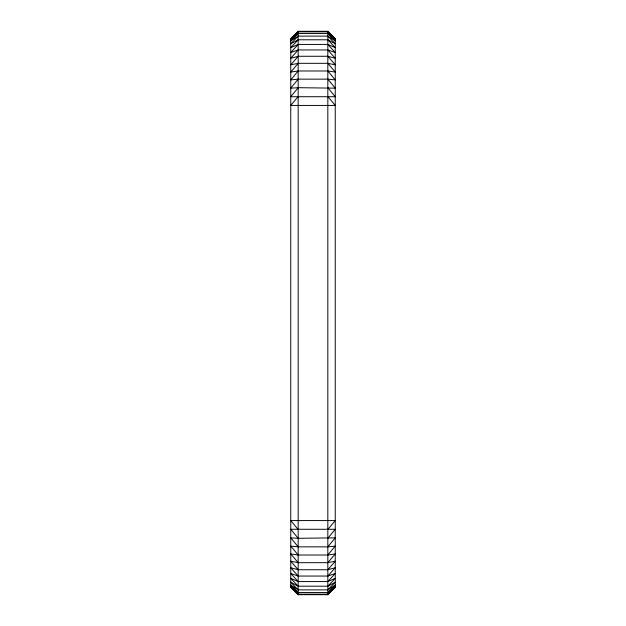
<?xml version="1.0" encoding="UTF-8"?>
<svg xmlns="http://www.w3.org/2000/svg" width="626" height="626" viewBox="0 0 626 626"><rect width="100%" height="100%" fill="white"/><g stroke="black" fill="none" stroke-linecap="round" stroke-linejoin="round"><path stroke-width="0.94" d="M298.172 79.142L290.761 88.164L298.172 87.687L335.239 88.164L327.828 79.142L298.172 79.142L290.761 79.901L298.172 70.981L327.828 70.981L335.239 72.076L327.828 63.32L298.172 63.32L290.761 64.814L298.172 56.27L327.828 56.27L335.239 58.257L327.828 49.947L298.172 49.947L290.761 52.498L298.172 44.423L327.828 44.423L335.239 47.654L327.828 39.79L298.172 39.79L290.761 43.789L298.172 36.12L327.828 36.12L335.239 40.987L327.828 33.452L298.172 33.452L290.761 39.282L298.172 31.84L327.828 31.84L335.239 38.71L335.239 587.29L327.828 594.7L298.172 594.7L290.761 587.29L290.761 38.71L298.172 31.3L327.828 31.3L335.239 38.71M298.172 87.687L290.761 96.725L335.239 96.725L327.828 87.687M327.828 538.313L335.239 529.275L290.761 529.275L298.172 538.313L335.239 537.836L327.828 546.858L298.172 546.858L290.761 546.099L298.172 555.019L327.828 555.019L335.239 553.924L327.828 562.68L298.172 562.68L290.761 561.186L298.172 569.73L327.828 569.73L335.239 567.743L327.828 576.053L298.172 576.053L290.761 573.502L298.172 581.577L327.828 581.577L335.239 578.346L327.828 586.21L298.172 586.21L290.761 582.211L298.172 589.88L327.828 589.88L335.239 585.013L327.828 592.548L298.172 592.548L290.761 586.718L298.172 594.16L327.828 594.16L335.239 587.29M298.172 96.498L290.761 105.434L335.239 105.434L327.828 96.498M327.828 529.502L335.239 520.566L290.761 520.566L298.172 529.502M327.828 555.019L335.239 546.099L327.828 546.858M298.172 63.32L290.761 72.076L298.172 70.981M327.828 569.73L335.239 561.186L327.828 562.68M298.172 49.947L290.761 58.257L298.172 56.27M327.828 581.577L335.239 573.502L327.828 576.053M298.172 39.79L290.761 47.654L298.172 44.423M327.828 589.88L335.239 582.211L327.828 586.21M298.172 33.452L290.761 40.987L298.172 36.12M327.828 594.16L335.239 586.718L327.828 592.548M290.761 38.71L298.172 31.84M298.172 538.313L290.761 537.836L298.172 546.858M327.828 79.142L335.239 79.901L327.828 70.981M298.172 555.019L290.761 553.924L298.172 562.68M327.828 63.32L335.239 64.814L327.828 56.27M298.172 569.73L290.761 567.743L298.172 576.053M327.828 49.947L335.239 52.498L327.828 44.423M298.172 581.577L290.761 578.346L298.172 586.21M327.828 39.79L335.239 43.789L327.828 36.12M298.172 589.88L290.761 585.013L298.172 592.548M327.828 33.452L335.239 39.282L327.828 31.84M290.761 587.29L298.172 594.16M327.828 31.3L327.828 594.7M298.172 31.3L298.172 594.7"/></g></svg>
